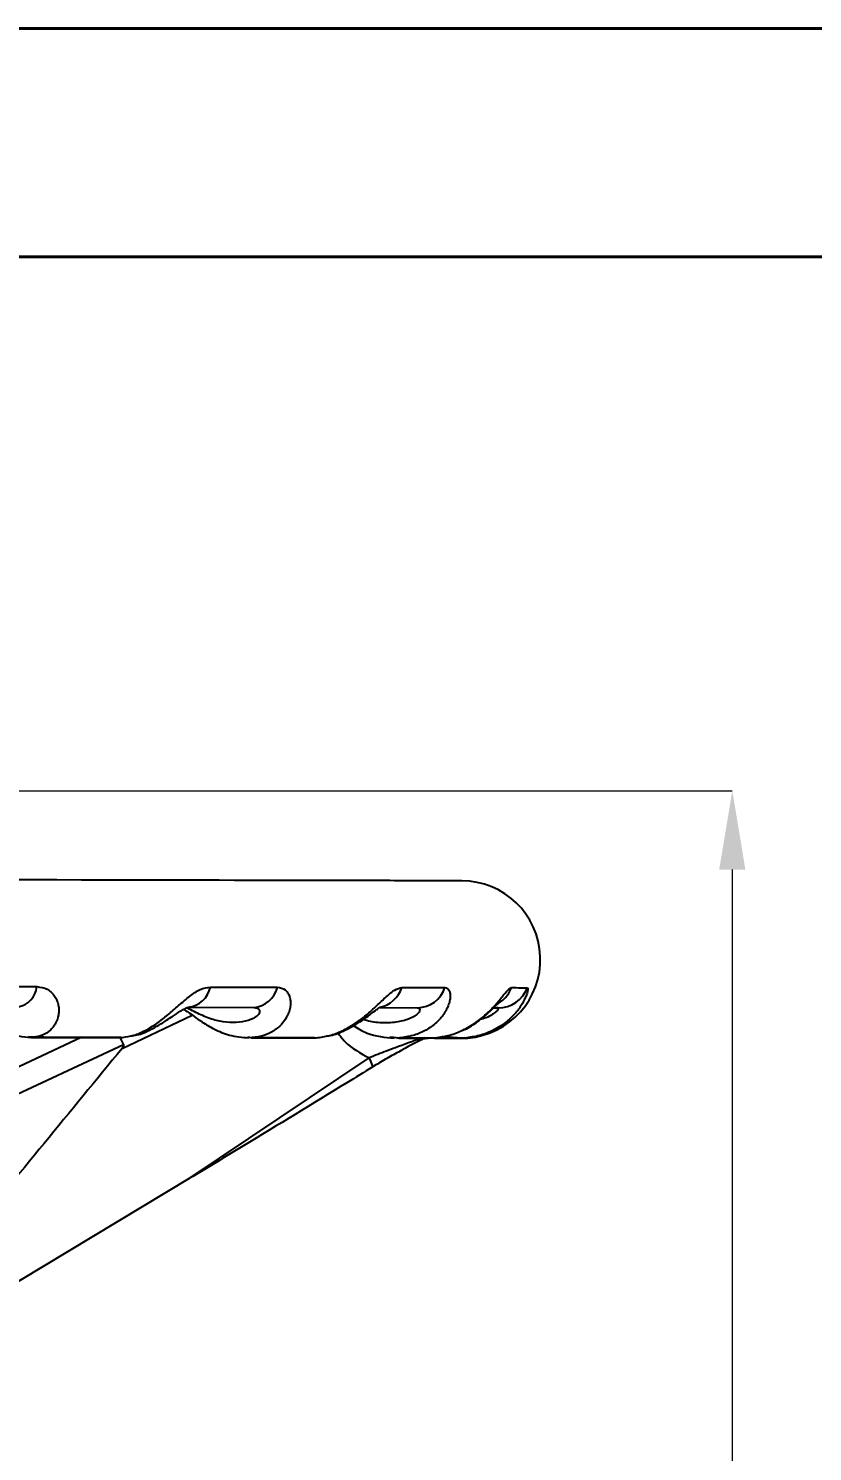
# Model space of a CAD drawing. Header units: millimetres. Extents: x 2160 to 4596, y 811 to 2534.
# Drawn here: x 3020.9 to 3120.5, y 2353.3 to 2534 of the extents above; entities that cross this region are included whole.
import ezdxf

# ---------------------------------------------------------------- set-up
doc = ezdxf.new("R2010")
doc.units = ezdxf.units.MM
for name, color, linetype, lineweight in [('AM_5', 3, 'Continuous', 25), ('AM_BOR', 7, 'Continuous', 50), ('粗实线', 7, 'Continuous', 40)]:
    doc.layers.add(name, color=color, linetype=linetype, lineweight=lineweight)
doc.styles.add('SLDTEXTSTYLE1', font='txt.shx', dxfattribs={"width": 0.7, "bigfont": 'gbcbig.shx'})
doc.dimstyles.new('SLDDIMSTYLE12$0', dxfattribs={"dimtxt": 12, "dimasz": 10, "dimexe": 0, "dimexo": 0.0625, "dimgap": 0.875, "dimtad": 1, "dimdec": 1, "dimlfac": 1.8, "dimrnd": 1e-09, "dimzin": 12, "dimdsep": 46, "dimtxsty": 'SLDTEXTSTYLE1', "dimcen": 0.09, "dimdle": 8.16, "dimclrd": 3, "dimclre": 3, "dimadec": 0, "dimazin": 3, "dimtfac": 1, "dimtdec": 1, "dimtofl": 0, "dimtmove": 0, "dimatfit": 3, "dimfxl": 0, "dimfrac": 2, "dimtolj": 1, "dimlwd": 5, "dimlwe": 5, "dimarcsym": 0})

# ---------------------------------------------------------------- blocks, each defined once
blk = doc.blocks.new('*D65')
at = {"layer": 'AM_5', "color": 3, "lineweight": 5, "transparency": 16777216}
blk.add_line((2930.49, 2437.19), (3110.32, 2437.19), dxfattribs=at)
at = {"layer": 'AM_5', "color": 3, "linetype": 'Continuous', "lineweight": 5, "transparency": 16777216}
for p, q in [((3110.32, 2427.19), (3110.32, 2148.45)), ((2977.49, 2138.45), (3110.32, 2138.45))]:
    blk.add_line(p, q, dxfattribs=at)
at = {"layer": 'AM_5', "color": 3, "transparency": 16777216}
for points in [[(3108.65, 2427.19), (3111.98, 2427.19), (3110.32, 2437.19)], [(3108.65, 2148.45), (3111.98, 2148.45), (3110.32, 2138.45)]]:
    blk.add_solid(points, dxfattribs=at)
at = {"layer": 'Defpoints', "color": 0, "transparency": 16777216}
for p in [(2930.42, 2437.19), (2977.42, 2138.45), (3110.32, 2138.45)]:
    blk.add_point(p, dxfattribs=at)
at = {"layer": 'AM_5', "color": 0, "transparency": 16777216, "insert": (3103.44, 2287.82), "char_height": 12, "attachment_point": 5, "rotation": 90, "style": 'SLDTEXTSTYLE1'}
blk.add_mtext('\\A1;300', dxfattribs=at)
blk = doc.blocks.new('rA3')
at = {"layer": '粗实线'}
for p, q in [((753.384, 421.26), (333.384, 421.26)), ((748.384, 416.26), (358.384, 416.26))]:
    blk.add_line(p, q, dxfattribs=at)

msp = doc.modelspace()

# ---------------------------------------------------------------- linework, layer by layer
at = {"color": 7, "linetype": 'Continuous', "lineweight": 25}
for p, q in [((3032.784, 2404.462), (3041.704, 2408.699)), ((3041.182, 2409.698), (3049.518, 2409.68)), ((3065.592, 2409.646), (3070.311, 2409.636)), ((3079.964, 2409.616), (3080.559, 2409.614)), ((3080.559, 2409.614), (3079.964, 2409.616)), ((3027.691, 2405.877), (3006.852, 2396.168)), ((3032.968, 2404.931), (3008.863, 2393.697)), ((3020.912, 2405.961), (3021.551, 2405.889)), ((3021.404, 2405.88), (3020.912, 2405.961)), ((3032.486, 2405.868), (3032.968, 2404.931)), ((3049.149, 2405.824), (3048.7, 2405.876)), ((3048.839, 2405.902), (3049.327, 2405.835)), ((3049.149, 2405.824), (3048.839, 2405.902)), ((3067.123, 2405.854), (3066.816, 2405.882)), ((3067.301, 2405.838), (3067.123, 2405.854)), ((3067.829, 2405.789), (3067.301, 2405.838)), ((3067.713, 2405.862), (3068.019, 2405.801)), ((3067.829, 2405.789), (3067.713, 2405.862)), ((3071.299, 2405.694), (3071.076, 2405.695)), ((3073.776, 2406.027), (3075.564, 2405.761)), ((3075.909, 2405.76), (3074.289, 2405.895)), ((3074.609, 2405.848), (3075.135, 2405.846)), ((3075.321, 2405.785), (3075.406, 2405.784)), ((3076.158, 2405.777), (3076.227, 2405.844)), ((3076.227, 2405.844), (3076.342, 2405.79)), ((3041.335, 2387.925), (3064.187, 2403.26)), ((3041.335, 2387.925), (2997.357, 2361.501))]:
    msp.add_line(p, q, dxfattribs=at)
at = {"color": 7, "linetype": 'Continuous', "lineweight": 25, "flags": 128}
for points in [[(3075.951, 2425.76), (3075.763, 2425.76), (3075.198, 2425.762), (3074.258, 2425.764), (3072.945, 2425.766), (3071.262, 2425.77), (3069.213, 2425.775), (3066.803, 2425.78), (3064.037, 2425.786), (3060.923, 2425.792), (3057.467, 2425.8), (3053.677, 2425.808), (3049.563, 2425.817), (3045.134, 2425.826), (3040.401, 2425.836), (3035.374, 2425.847), (3030.065, 2425.859), (3024.488, 2425.871), (3018.654, 2425.883), (3012.578, 2425.896), (3006.275, 2425.91), (3005.888, 2425.91)], [(3075.951, 2425.76), (3075.775, 2425.76), (3075.247, 2425.761), (3074.368, 2425.763), (3073.139, 2425.766), (3071.565, 2425.769), (3069.647, 2425.773), (3067.391, 2425.778), (3064.802, 2425.783), (3061.884, 2425.79), (3058.645, 2425.796), (3055.091, 2425.804), (3051.231, 2425.812), (3047.073, 2425.821), (3042.626, 2425.831), (3037.899, 2425.841), (3032.904, 2425.851), (3027.651, 2425.863), (3022.151, 2425.874), (3016.417, 2425.886)], [(3010.937, 2412.339), (3012.349, 2412.336), (3013.75, 2412.333), (3015.142, 2412.33), (3016.524, 2412.327), (3017.895, 2412.324), (3019.256, 2412.321), (3020.606, 2412.318), (3021.946, 2412.315)], [(3044.016, 2412.268), (3045.129, 2412.266), (3046.228, 2412.264), (3047.314, 2412.261), (3048.387, 2412.259), (3049.446, 2412.257), (3050.491, 2412.254), (3051.523, 2412.252), (3052.541, 2412.25)], [(3068.343, 2412.216), (3069.08, 2412.215), (3069.802, 2412.213), (3070.509, 2412.212), (3071.199, 2412.21), (3071.874, 2412.209), (3072.533, 2412.208), (3073.176, 2412.206), (3073.802, 2412.205)], [(3082.258, 2412.187), (3082.57, 2412.186), (3082.866, 2412.186), (3083.144, 2412.185), (3083.406, 2412.185), (3083.65, 2412.184), (3083.878, 2412.184), (3084.088, 2412.183), (3084.281, 2412.183)], [(3021.197, 2405.876), (3021.853, 2405.875), (3022.506, 2405.873), (3023.156, 2405.872), (3023.803, 2405.871), (3024.446, 2405.869), (3025.086, 2405.868), (3025.723, 2405.867), (3026.357, 2405.865)], [(3026.357, 2405.865), (3027.137, 2405.864), (3027.912, 2405.862), (3028.682, 2405.86), (3029.446, 2405.859), (3030.206, 2405.857), (3030.96, 2405.855), (3031.709, 2405.854), (3032.453, 2405.852)], [(3049.214, 2405.817), (3049.899, 2405.815), (3050.957, 2405.813), (3051.996, 2405.811), (3053.014, 2405.808), (3054.012, 2405.806), (3054.989, 2405.804), (3055.945, 2405.802), (3056.881, 2405.8)], [(3067.953, 2405.777), (3067.98, 2405.777), (3068.577, 2405.775), (3069.151, 2405.774), (3069.702, 2405.773), (3070.23, 2405.772), (3070.735, 2405.771), (3071.216, 2405.77), (3071.675, 2405.769)], [(3072.503, 2405.767), (3072.925, 2405.766), (3073.834, 2405.765), (3074.58, 2405.763), (3075.161, 2405.762), (3075.576, 2405.761), (3075.596, 2405.761)], [(3075.557, 2405.761), (3075.639, 2405.76), (3075.711, 2405.76), (3075.771, 2405.76), (3075.821, 2405.76), (3075.859, 2405.76), (3075.887, 2405.76), (3075.903, 2405.76), (3075.909, 2405.76)]]:
    msp.add_lwpolyline(points, dxfattribs=at)
at = {"color": 7, "linetype": 'Continuous', "lineweight": 25}
for centre, radius, start, end in [((3075.93, 2415.76), 10, 274.38231, 89.87751), ((3019.077, 2412.577), 2.88, 280.39224, 354.78917), ((3040.882, 2412.877), 3.193, 275.38119, 349.01323), ((3049.291, 2413.01), 3.338, 273.90363, 346.83852), ((3064.784, 2413.355), 3.737, 281.75509, 342.25437), ((3070.243, 2413.385), 3.75, 271.03871, 341.65604), ((3078.54, 2413.574), 3.968, 294.95163, 339.53502), ((3080.561, 2413.592), 3.978, 269.96866, 339.24884), ((3075.93, 2415.76), 10, 269.87751, 273.21723), ((3061.009, 2401.363), 3.702, 11.90683, 30.83204)]:
    msp.add_arc(centre, radius, start, end, dxfattribs=at)
for points, knots in [([(3021.946, 2412.315), (3022.412, 2412.248), (3023.109, 2412.148), (3023.811, 2411.613), (3024.228, 2411.125), (3024.53, 2410.556), (3024.708, 2409.957), (3024.771, 2409.337), (3024.711, 2408.549), (3024.454, 2407.807), (3024.036, 2407.167), (3023.512, 2406.615), (3022.71, 2406.088), (3021.944, 2405.957), (3021.551, 2405.889)], [0, 0, 0, 0, 0.1244795, 0.1858912, 0.249872, 0.3110952, 0.3752088, 0.436224, 0.5001105, 0.6195221, 0.6833857, 0.7502835, 0.8719702, 1, 1, 1, 1]), ([(3032.853, 2405.867), (3033.333, 2405.936), (3034.27, 2406.07), (3035.742, 2406.701), (3036.95, 2407.447), (3037.902, 2408.158), (3038.595, 2408.72), (3039.282, 2409.308), (3040.209, 2410.124), (3041.354, 2411.104), (3042.738, 2412.063), (3043.591, 2412.2), (3044.016, 2412.268)], [0, 0, 0, 0, 0.12801232, 0.24964837, 0.38015983, 0.44120352, 0.49971387, 0.56357251, 0.62457566, 0.74964179, 0.87501679, 1, 1, 1, 1]), ([(3052.541, 2412.25), (3052.884, 2412.184), (3053.396, 2412.085), (3053.846, 2411.556), (3054.077, 2411.072), (3054.194, 2410.508), (3054.192, 2409.913), (3054.077, 2409.297), (3053.788, 2408.513), (3053.302, 2407.773), (3052.654, 2407.132), (3051.902, 2406.578), (3050.812, 2406.046), (3049.83, 2405.906), (3049.327, 2405.835)], [0, 0, 0, 0, 0.12447465, 0.18590377, 0.2498832, 0.31110244, 0.37519492, 0.43621983, 0.50010145, 0.61952849, 0.68338306, 0.75026225, 0.87188924, 1, 1, 1, 1]), ([(3057.439, 2405.819), (3058.006, 2405.893), (3059.111, 2406.035), (3060.783, 2406.674), (3062.105, 2407.422), (3063.105, 2408.133), (3063.811, 2408.693), (3064.487, 2409.279), (3065.362, 2410.09), (3066.368, 2411.063), (3067.464, 2412.013), (3068.05, 2412.149), (3068.343, 2412.216)], [0, 0, 0, 0, 0.12809559, 0.24966876, 0.38015048, 0.4411948, 0.49971785, 0.5635707, 0.62458364, 0.74964208, 0.87501071, 1, 1, 1, 1]), ([(3073.802, 2412.205), (3074, 2412.14), (3074.295, 2412.043), (3074.463, 2411.52), (3074.495, 2411.041), (3074.42, 2410.482), (3074.242, 2409.893), (3073.958, 2409.281), (3073.462, 2408.5), (3072.784, 2407.762), (3071.953, 2407.121), (3071.026, 2406.565), (3069.728, 2406.026), (3068.599, 2405.877), (3068.019, 2405.801)], [0, 0, 0, 0, 0.124469, 0.1859179, 0.249896, 0.31111, 0.3751779, 0.4362152, 0.5000928, 0.6195356, 0.6833787, 0.7502352, 0.8717997, 1, 1, 1, 1]), ([(3072.382, 2405.794), (3072.995, 2405.872), (3074.189, 2406.024), (3075.94, 2406.671), (3077.28, 2407.421), (3078.256, 2408.131), (3078.925, 2408.689), (3079.541, 2409.273), (3080.303, 2410.079), (3081.1, 2411.045), (3081.834, 2411.985), (3082.117, 2412.12), (3082.258, 2412.187)], [0, 0, 0, 0, 0.1281848, 0.2496943, 0.3801403, 0.4411842, 0.4997204, 0.5635686, 0.6245937, 0.7496429, 0.875004, 1, 1, 1, 1]), ([(3084.281, 2412.183), (3084.32, 2412.116), (3084.4, 2411.984), (3084.174, 2411.207), (3083.834, 2410.482), (3083.491, 2409.896), (3083.058, 2409.288), (3082.392, 2408.512), (3081.567, 2407.776), (3080.612, 2407.134), (3079.574, 2406.575), (3078.156, 2406.029), (3076.957, 2405.871), (3076.342, 2405.79)], [0, 0, 0, 0, 0.1245156, 0.2495944, 0.3108279, 0.374896, 0.4359736, 0.4998758, 0.6193832, 0.6832396, 0.7500985, 0.8716543, 1, 1, 1, 1]), ([(3076.007, 2406.768), (3076.108, 2406.804), (3076.824, 2407.061), (3077.897, 2407.807), (3079.098, 2408.755), (3079.835, 2409.472), (3080.137, 2409.8), (3080.238, 2409.921), (3080.21, 2409.926), (3080.202, 2409.927)], [0, 0, 0, 0, 0.0474264, 0.3380522, 0.580682, 0.7823519, 0.8750041, 0.9650842, 1, 1, 1, 1]), ([(3012.364, 2409.76), (3012.464, 2409.751), (3012.655, 2409.735), (3013.082, 2409.589), (3013.603, 2409.332), (3014.312, 2408.905), (3015.129, 2408.346), (3016.441, 2407.452), (3017.902, 2406.611), (3019.671, 2405.989), (3020.689, 2405.915), (3021.231, 2405.876)], [0, 0, 0, 0, 0.0777037, 0.1483677, 0.214032, 0.2764184, 0.3843681, 0.4692883, 0.6935309, 0.8367965, 1, 1, 1, 1]), ([(3033.855, 2406.06), (3034.131, 2406.091), (3034.99, 2406.185), (3036.556, 2406.882), (3038.048, 2407.764), (3039.283, 2408.606), (3040.035, 2409.112), (3040.655, 2409.474), (3041.081, 2409.673), (3041.42, 2409.769), (3041.541, 2409.747), (3041.603, 2409.736)], [0, 0, 0, 0, 0.0899247, 0.2789122, 0.5096722, 0.5968017, 0.7160872, 0.7813852, 0.8495991, 0.9218501, 1, 1, 1, 1]), ([(3040.62, 2409.446), (3040.636, 2409.436), (3040.771, 2409.354), (3041.228, 2409.042), (3041.985, 2408.496), (3043.077, 2407.731), (3044.577, 2406.846), (3046.56, 2406.013), (3048.042, 2405.886), (3048.846, 2405.817)], [0, 0, 0, 0, 0.011447, 0.0948112, 0.1948902, 0.3296954, 0.5082648, 0.7331009, 1, 1, 1, 1]), ([(3049.518, 2409.68), (3049.704, 2409.656), (3050.075, 2409.608), (3050.315, 2409.249), (3050.189, 2408.808), (3049.611, 2408.279), (3048.467, 2407.856), (3046.907, 2407.701), (3045.243, 2407.861), (3043.78, 2408.287), (3042.581, 2408.831), (3041.719, 2409.259), (3041.166, 2409.546), (3040.933, 2409.586), (3040.919, 2409.588)], [0, 0, 0, 0, 0.066471, 0.1330822, 0.1964075, 0.2656904, 0.3982655, 0.5312595, 0.6642517, 0.7969668, 0.863312, 0.929517, 0.9957353, 1, 1, 1, 1]), ([(3058.767, 2406.048), (3058.929, 2406.066), (3059.723, 2406.152), (3061.279, 2406.817), (3062.881, 2407.731), (3064.155, 2408.654), (3064.865, 2409.198), (3065.338, 2409.552), (3065.578, 2409.714), (3065.59, 2409.725), (3065.595, 2409.729)], [0, 0, 0, 0, 0.0529138, 0.2596713, 0.5234222, 0.6267828, 0.7693282, 0.8474606, 0.9291292, 1, 1, 1, 1]), ([(3070.311, 2409.636), (3070.42, 2409.612), (3070.638, 2409.564), (3070.635, 2409.206), (3070.285, 2408.765), (3069.451, 2408.237), (3068.048, 2407.811), (3066.235, 2407.673), (3064.666, 2407.756), (3063.733, 2408.042), (3063.425, 2408.136)], [0, 0, 0, 0, 0.0910879, 0.1823679, 0.2691451, 0.3640862, 0.5457592, 0.7280061, 0.9102507, 1, 1, 1, 1]), ([(3080.559, 2409.614), (3080.583, 2409.591), (3080.633, 2409.543), (3080.39, 2409.184), (3079.833, 2408.75), (3079.111, 2408.349), (3078.521, 2408.206), (3078.254, 2408.142)], [0, 0, 0, 0, 0.20593239, 0.41229905, 0.608486, 0.82312959, 1, 1, 1, 1]), ([(3060.196, 2406.451), (3060.487, 2406.068), (3061.555, 2404.664), (3063.079, 2403.851), (3064.187, 2403.26)], [0, 0, 0, 0, 0.2731725, 1, 1, 1, 1]), ([(3062.131, 2407.371), (3062.712, 2407.02), (3064.312, 2406.051), (3066.184, 2405.884), (3067.378, 2405.778)], [0, 0, 0, 0, 0.3626362, 1, 1, 1, 1]), ([(3032.784, 2404.462), (3026.19, 2396.424), (3014.415, 2382.071), (3002.569, 2367.786), (2997.357, 2361.501)], [0, 0, 0, 0, 0.5600004, 1, 1, 1, 1]), ([(3032.684, 2405.857), (3030.873, 2405.861), (3027.245, 2405.868), (3023.352, 2405.876), (3021.404, 2405.88)], [0, 0, 0, 0, 0.499408, 1, 1, 1, 1]), ([(3021.551, 2405.889), (3023.498, 2405.885), (3027.398, 2405.878), (3031.033, 2405.87), (3032.853, 2405.867)], [0, 0, 0, 0, 0.4994067, 1, 1, 1, 1]), ([(3032.968, 2404.931), (3032.974, 2404.911), (3032.989, 2404.866), (3032.975, 2404.768), (3032.911, 2404.625), (3032.833, 2404.524), (3032.784, 2404.462)], [0, 0, 0, 0, 0.1147934, 0.2642503, 0.5426543, 1, 1, 1, 1]), ([(3057.248, 2405.808), (3055.981, 2405.811), (3053.445, 2405.816), (3050.582, 2405.821), (3049.149, 2405.824)], [0, 0, 0, 0, 0.4994071, 1, 1, 1, 1]), ([(3049.327, 2405.835), (3050.759, 2405.832), (3053.627, 2405.826), (3056.167, 2405.822), (3057.439, 2405.819)], [0, 0, 0, 0, 0.4994057, 1, 1, 1, 1]), ([(3070.834, 2405.775), (3069.726, 2405.365), (3067.862, 2404.676), (3065.613, 2403.853), (3064.547, 2403.41), (3064.187, 2403.26)], [0, 0, 0, 0, 0.492155, 0.828466, 1, 1, 1, 1]), ([(3071.269, 2405.797), (3070.142, 2405.212), (3068.46, 2404.337), (3066.21, 2403.078), (3065.163, 2402.447), (3064.631, 2402.126)], [0, 0, 0, 0, 0.4999981, 0.7461536, 1, 1, 1, 1]), ([(3072.189, 2405.782), (3071.555, 2405.783), (3070.286, 2405.785), (3068.649, 2405.788), (3067.829, 2405.789)], [0, 0, 0, 0, 0.4994059, 1, 1, 1, 1]), ([(3068.019, 2405.801), (3068.838, 2405.799), (3070.476, 2405.797), (3071.746, 2405.795), (3072.382, 2405.794)], [0, 0, 0, 0, 0.4994045, 1, 1, 1, 1]), ([(3076.158, 2405.777), (3075.237, 2405.731), (3074.308, 2405.684), (3073.457, 2405.991), (3073.449, 2405.993)], [0, 0, 0, 0, 0.9915169, 1, 1, 1, 1]), ([(3075.571, 2405.784), (3075.735, 2405.783), (3075.979, 2405.782), (3076.076, 2405.782), (3076.107, 2405.781)], [0, 0, 0, 0, 0.6752215, 1, 1, 1, 1]), ([(3076.495, 2405.779), (3076.505, 2405.778), (3076.551, 2405.778), (3076.328, 2405.778), (3076.158, 2405.777)], [0, 0, 0, 0, 0.2371963, 1, 1, 1, 1]), ([(3076.342, 2405.79), (3076.563, 2405.79), (3076.799, 2405.79), (3076.704, 2405.791), (3076.698, 2405.791)], [0, 0, 0, 0, 0.9381848, 1, 1, 1, 1]), ([(3064.631, 2402.126), (3063.54, 2401.456), (3058.087, 2398.102), (3050.317, 2393.366), (3043.607, 2389.302), (3041.335, 2387.925)], [0, 0, 0, 0, 0.1418804, 0.7094415, 1, 1, 1, 1])]:
    msp.add_open_spline(points, degree=3, knots=knots, dxfattribs=at)

# ---------------------------------------------------------------- block references
at = {"layer": 'AM_BOR', "xscale": 5.80078125, "yscale": 5.80078125, "zscale": 5.80078125}
msp.add_blockref('rA3', (226.083, 90.406), dxfattribs=at)

# ---------------------------------------------------------------- dimensions: what is measured, and where the dimension line sits
at = {"layer": 'AM_5'}
dim = msp.add_linear_dim(base=(3110.316, 2138.45), p1=(2930.424, 2437.191), p2=(2977.425, 2138.45), angle=90, text='300', dimstyle='SLDDIMSTYLE12$0', override={"dimlfac": 1, "dimpost": ''}, dxfattribs=at)
dim.commit()
dim.dimension.update_dxf_attribs({"geometry": '*D65', "text_midpoint": (3103.441, 2287.82)})

doc.saveas('drawing.dxf')
